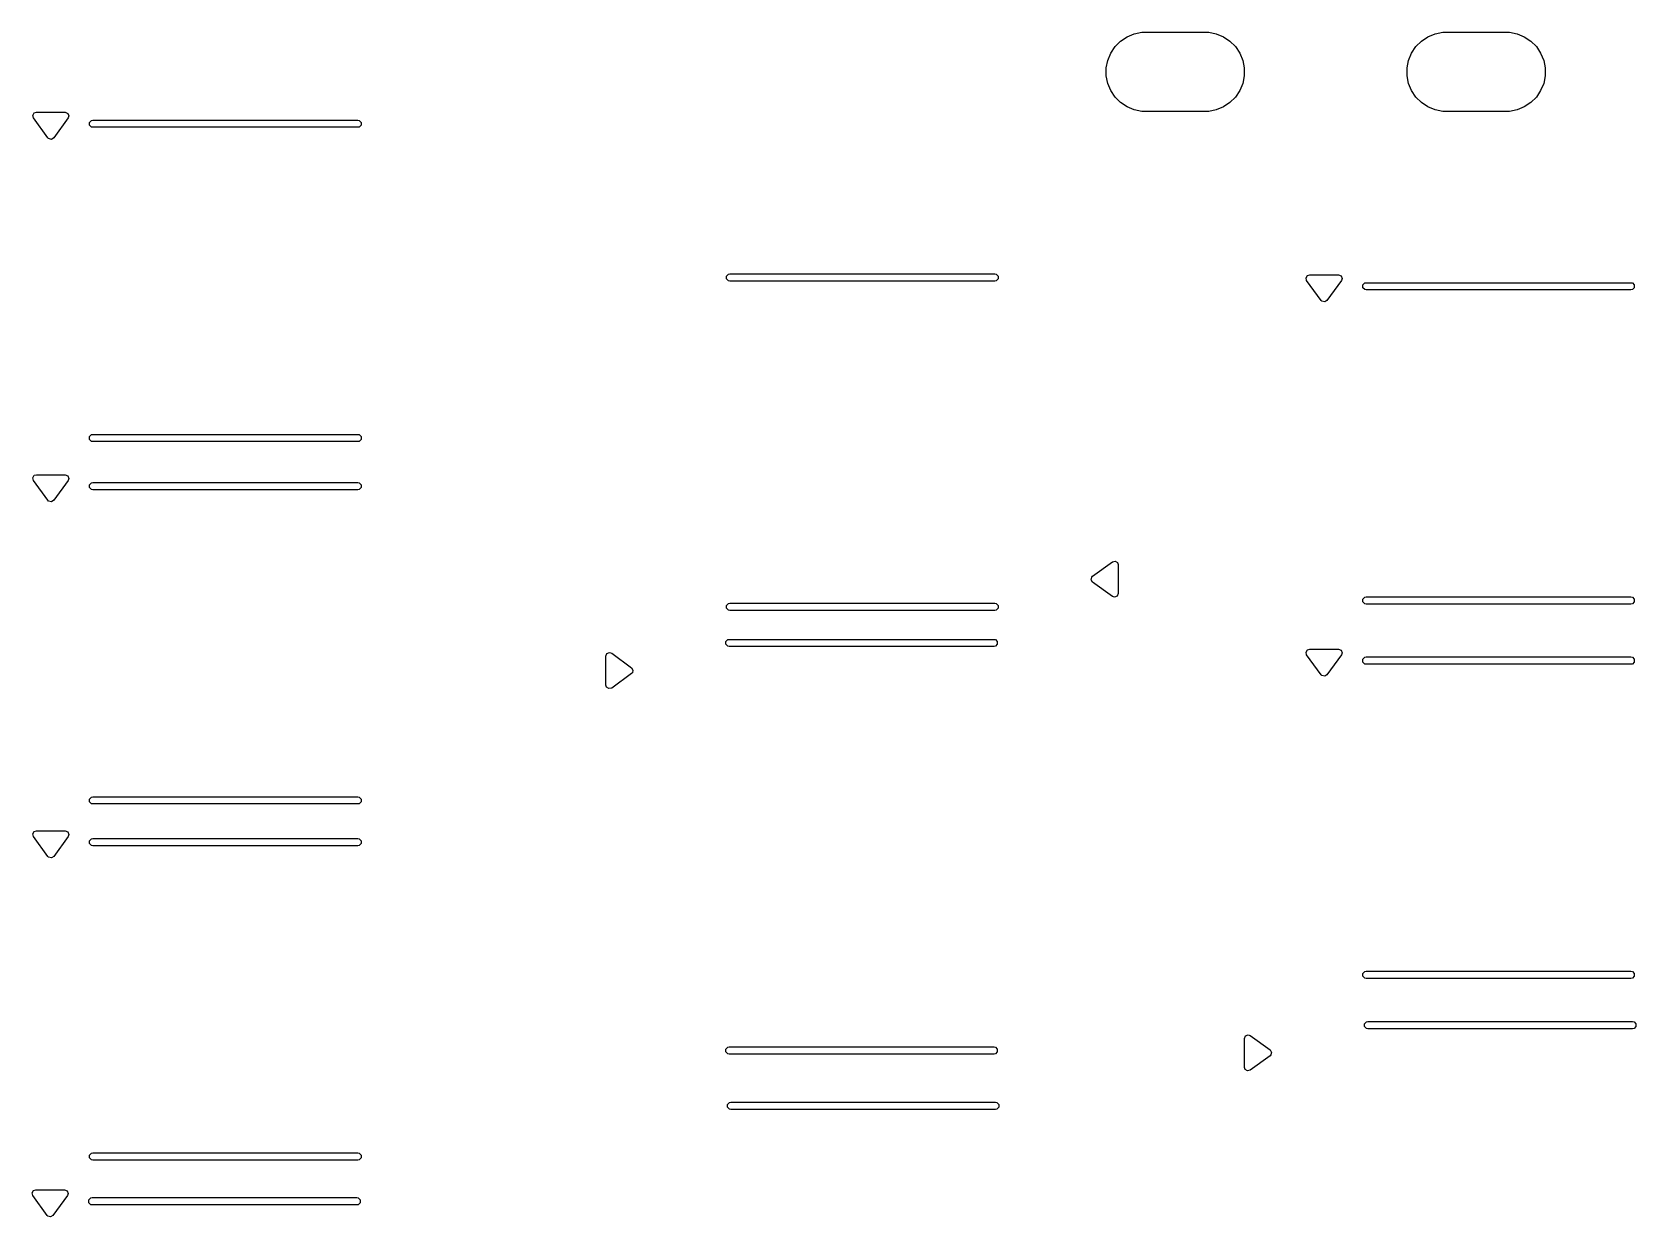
# Model space of a CAD drawing. Extents: x 0.11 to 3.93, y 0.1 to 4.17.
# Drawn here: x 1.024 to 2.073, y 1.12 to 1.895 of the extents above; entities that cross this region are included whole.
import ezdxf

# ---------------------------------------------------------------- set-up
doc = ezdxf.new("R2010")
doc.units = 0
doc.header["$MEASUREMENT"] = 0
doc.layers.add('BLACK', color=7, linetype='CONTINUOUS')

msp = doc.modelspace()

# ---------------------------------------------------------------- linework, layer by layer
at = {"layer": 'BLACK', "linetype": 'CONTINUOUS'}
for p, q in [((1.7323, 1.8855), (1.7359, 1.8891)), ((1.7359, 1.8891), (1.7401, 1.8919)), ((1.7401, 1.8919), (1.7448, 1.8939)), ((1.7448, 1.8939), (1.7498, 1.8949)), ((1.7498, 1.8949), (1.7524, 1.895)), ((1.7524, 1.895), (1.7909, 1.895)), ((1.7909, 1.895), (1.7935, 1.8949)), ((1.7935, 1.8949), (1.7985, 1.8939)), ((1.7985, 1.8939), (1.8032, 1.8919)), ((1.8032, 1.8919), (1.8074, 1.8891)), ((1.8074, 1.8891), (1.811, 1.8855)), ((1.9291, 1.8855), (1.9327, 1.8891)), ((1.9327, 1.8891), (1.937, 1.8919)), ((1.937, 1.8919), (1.9417, 1.8939)), ((1.9417, 1.8939), (1.9467, 1.8949)), ((1.9467, 1.8949), (1.9492, 1.895)), ((1.9492, 1.895), (1.9878, 1.895)), ((1.9878, 1.895), (1.9903, 1.8949)), ((1.9903, 1.8949), (1.9953, 1.8939)), ((1.9953, 1.8939), (2, 1.8919)), ((2, 1.8919), (2.0043, 1.8891)), ((2.0043, 1.8891), (2.0079, 1.8855)), ((1.7275, 1.8765), (1.7294, 1.8812)), ((1.7294, 1.8812), (1.7323, 1.8855)), ((1.811, 1.8855), (1.8139, 1.8812)), ((1.8139, 1.8812), (1.8158, 1.8765)), ((1.9243, 1.8765), (1.9263, 1.8812)), ((1.9263, 1.8812), (1.9291, 1.8855)), ((2.0079, 1.8855), (2.0107, 1.8812)), ((2.0107, 1.8812), (2.0127, 1.8765)), ((1.7265, 1.8715), (1.7275, 1.8765)), ((1.7265, 1.8664), (1.7265, 1.8715)), ((1.8158, 1.8765), (1.8168, 1.8715)), ((1.8168, 1.8715), (1.8168, 1.8664)), ((1.9234, 1.8715), (1.9243, 1.8765)), ((1.9234, 1.8664), (1.9234, 1.8715)), ((2.0127, 1.8765), (2.0137, 1.8715)), ((2.0137, 1.8715), (2.0137, 1.8664)), ((1.7275, 1.8614), (1.7265, 1.8664)), ((1.7294, 1.8567), (1.7275, 1.8614)), ((1.8158, 1.8614), (1.8139, 1.8567)), ((1.8168, 1.8664), (1.8158, 1.8614)), ((1.9243, 1.8614), (1.9234, 1.8664)), ((1.9263, 1.8567), (1.9243, 1.8614)), ((2.0127, 1.8614), (2.0107, 1.8567)), ((2.0137, 1.8664), (2.0127, 1.8614)), ((1.7323, 1.8525), (1.7294, 1.8567)), ((1.7359, 1.8489), (1.7323, 1.8525)), ((1.7401, 1.846), (1.7359, 1.8489)), ((1.8074, 1.8489), (1.8032, 1.846)), ((1.811, 1.8525), (1.8074, 1.8489)), ((1.8139, 1.8567), (1.811, 1.8525)), ((1.9291, 1.8525), (1.9263, 1.8567)), ((1.9327, 1.8489), (1.9291, 1.8525)), ((1.937, 1.846), (1.9327, 1.8489)), ((2.0043, 1.8489), (2, 1.846)), ((2.0079, 1.8525), (2.0043, 1.8489)), ((2.0107, 1.8567), (2.0079, 1.8525)), ((1.0241, 1.8405), (1.0251, 1.8421)), ((1.0246, 1.8388), (1.0241, 1.8405)), ((1.034, 1.8258), (1.0246, 1.8388)), ((1.0251, 1.8421), (1.0265, 1.8425)), ((1.0265, 1.8425), (1.0454, 1.8425)), ((1.0473, 1.8388), (1.0378, 1.8258)), ((1.0454, 1.8425), (1.047, 1.8418)), ((1.047, 1.8418), (1.0477, 1.8402)), ((1.0477, 1.8402), (1.0473, 1.8388)), ((1.0613, 1.8359), (1.0626, 1.8372)), ((1.0626, 1.8372), (1.0635, 1.8374)), ((1.0635, 1.8374), (1.1501, 1.8374)), ((1.1501, 1.8374), (1.2367, 1.8374)), ((1.2367, 1.8374), (1.2376, 1.8372)), ((1.2376, 1.8372), (1.2389, 1.8359)), ((1.7448, 1.8441), (1.7401, 1.846)), ((1.7498, 1.8431), (1.7448, 1.8441)), ((1.7524, 1.843), (1.7498, 1.8431)), ((1.7909, 1.843), (1.7524, 1.843)), ((1.7935, 1.8431), (1.7909, 1.843)), ((1.7985, 1.8441), (1.7935, 1.8431)), ((1.8032, 1.846), (1.7985, 1.8441)), ((1.9417, 1.8441), (1.937, 1.846)), ((1.9467, 1.8431), (1.9417, 1.8441)), ((1.9492, 1.843), (1.9467, 1.8431)), ((1.9878, 1.843), (1.9492, 1.843)), ((1.9903, 1.8431), (1.9878, 1.843)), ((1.9953, 1.8441), (1.9903, 1.8431)), ((2, 1.846), (1.9953, 1.8441)), ((1.0613, 1.8341), (1.0613, 1.8359)), ((1.0626, 1.8329), (1.0613, 1.8341)), ((1.0635, 1.8327), (1.0626, 1.8329)), ((1.1501, 1.8327), (1.0635, 1.8327)), ((1.2367, 1.8327), (1.1501, 1.8327)), ((1.2376, 1.8329), (1.2367, 1.8327)), ((1.2389, 1.8341), (1.2376, 1.8329)), ((1.2389, 1.8359), (1.2389, 1.8341)), ((1.0345, 1.8253), (1.034, 1.8258)), ((1.0363, 1.8248), (1.0345, 1.8253)), ((1.0378, 1.8258), (1.0363, 1.8248)), ((1.4781, 1.7354), (1.4794, 1.7366)), ((1.4781, 1.7335), (1.4781, 1.7354)), ((1.4794, 1.7323), (1.4781, 1.7335)), ((1.4794, 1.7366), (1.4803, 1.7368)), ((1.4803, 1.7321), (1.4794, 1.7323)), ((1.4803, 1.7368), (1.5669, 1.7368)), ((1.5669, 1.7321), (1.4803, 1.7321)), ((1.5669, 1.7368), (1.6535, 1.7368)), ((1.6535, 1.7321), (1.5669, 1.7321)), ((1.6535, 1.7368), (1.6544, 1.7366)), ((1.6544, 1.7323), (1.6535, 1.7321)), ((1.6544, 1.7366), (1.6557, 1.7354)), ((1.6557, 1.7335), (1.6544, 1.7323)), ((1.6557, 1.7354), (1.6557, 1.7335)), ((1.8572, 1.7342), (1.8582, 1.7358)), ((1.8576, 1.7325), (1.8572, 1.7342)), ((1.8671, 1.7195), (1.8576, 1.7325)), ((1.8582, 1.7358), (1.8596, 1.7362)), ((1.8596, 1.7362), (1.8784, 1.7362)), ((1.8804, 1.7325), (1.8709, 1.7195)), ((1.8784, 1.7362), (1.8801, 1.7355)), ((1.8801, 1.7355), (1.8808, 1.7339)), ((1.8808, 1.7339), (1.8804, 1.7325)), ((1.8944, 1.7296), (1.8957, 1.7309)), ((1.8944, 1.7278), (1.8944, 1.7296)), ((1.8957, 1.7266), (1.8944, 1.7278)), ((1.8957, 1.7309), (1.8966, 1.7311)), ((1.8966, 1.7264), (1.8957, 1.7266)), ((1.8966, 1.7311), (1.9832, 1.7311)), ((1.9832, 1.7264), (1.8966, 1.7264)), ((1.9832, 1.7311), (2.0698, 1.7311)), ((2.0698, 1.7264), (1.9832, 1.7264)), ((2.0698, 1.7311), (2.0707, 1.7309)), ((2.0707, 1.7266), (2.0698, 1.7264)), ((2.0707, 1.7309), (2.072, 1.7296)), ((2.072, 1.7278), (2.0707, 1.7266)), ((2.072, 1.7296), (2.072, 1.7278)), ((1.8676, 1.719), (1.8671, 1.7195)), ((1.8694, 1.7185), (1.8676, 1.719)), ((1.8709, 1.7195), (1.8694, 1.7185)), ((1.0613, 1.6304), (1.0626, 1.6317)), ((1.0613, 1.6286), (1.0613, 1.6304)), ((1.0626, 1.6273), (1.0613, 1.6286)), ((1.0626, 1.6317), (1.0635, 1.6319)), ((1.0635, 1.6272), (1.0626, 1.6273)), ((1.0635, 1.6319), (1.1501, 1.6319)), ((1.1501, 1.6272), (1.0635, 1.6272)), ((1.1501, 1.6319), (1.2367, 1.6319)), ((1.2367, 1.6272), (1.1501, 1.6272)), ((1.2367, 1.6319), (1.2376, 1.6317)), ((1.2376, 1.6273), (1.2367, 1.6272)), ((1.2376, 1.6317), (1.2389, 1.6304)), ((1.2389, 1.6286), (1.2376, 1.6273)), ((1.2389, 1.6304), (1.2389, 1.6286)), ((1.0241, 1.6035), (1.0251, 1.6051)), ((1.0246, 1.6018), (1.0241, 1.6035)), ((1.034, 1.5888), (1.0246, 1.6018)), ((1.0251, 1.6051), (1.0265, 1.6055)), ((1.0265, 1.6055), (1.0454, 1.6055)), ((1.0473, 1.6018), (1.0378, 1.5888)), ((1.0454, 1.6055), (1.047, 1.6048)), ((1.047, 1.6048), (1.0477, 1.6031)), ((1.0477, 1.6031), (1.0473, 1.6018)), ((1.0613, 1.5989), (1.0626, 1.6002)), ((1.0613, 1.5971), (1.0613, 1.5989)), ((1.0626, 1.5958), (1.0613, 1.5971)), ((1.0626, 1.6002), (1.0635, 1.6004)), ((1.0635, 1.5957), (1.0626, 1.5958)), ((1.0635, 1.6004), (1.1501, 1.6004)), ((1.1501, 1.5957), (1.0635, 1.5957)), ((1.1501, 1.6004), (1.2367, 1.6004)), ((1.2367, 1.5957), (1.1501, 1.5957)), ((1.2367, 1.6004), (1.2376, 1.6002)), ((1.2376, 1.5958), (1.2367, 1.5957)), ((1.2376, 1.6002), (1.2389, 1.5989)), ((1.2389, 1.5971), (1.2376, 1.5958)), ((1.2389, 1.5989), (1.2389, 1.5971)), ((1.0345, 1.5882), (1.034, 1.5888)), ((1.0363, 1.5878), (1.0345, 1.5882)), ((1.0378, 1.5888), (1.0363, 1.5878)), ((1.7175, 1.5391), (1.7305, 1.5486)), ((1.7305, 1.5486), (1.7323, 1.549)), ((1.7323, 1.549), (1.7338, 1.548)), ((1.7338, 1.548), (1.7343, 1.5467)), ((1.7343, 1.5467), (1.7343, 1.5278)), ((1.7166, 1.5368), (1.717, 1.5386)), ((1.7175, 1.5353), (1.7166, 1.5368)), ((1.717, 1.5386), (1.7175, 1.5391)), ((1.7305, 1.5258), (1.7175, 1.5353)), ((1.7319, 1.5254), (1.7305, 1.5258)), ((1.7336, 1.5261), (1.7319, 1.5254)), ((1.7343, 1.5278), (1.7336, 1.5261)), ((1.8944, 1.5241), (1.8957, 1.5254)), ((1.8944, 1.5223), (1.8944, 1.5241)), ((1.8957, 1.521), (1.8944, 1.5223)), ((1.8957, 1.5254), (1.8966, 1.5256)), ((1.8966, 1.5256), (1.9832, 1.5256)), ((1.9832, 1.5256), (2.0698, 1.5256)), ((2.0698, 1.5256), (2.0707, 1.5254)), ((2.0707, 1.5254), (2.072, 1.5241)), ((2.072, 1.5223), (2.0707, 1.521)), ((2.072, 1.5241), (2.072, 1.5223)), ((1.4781, 1.52), (1.4794, 1.5213)), ((1.4781, 1.5182), (1.4781, 1.52)), ((1.4794, 1.5169), (1.4781, 1.5182)), ((1.4794, 1.5213), (1.4803, 1.5215)), ((1.4803, 1.5167), (1.4794, 1.5169)), ((1.4803, 1.5215), (1.5669, 1.5215)), ((1.5669, 1.5167), (1.4803, 1.5167)), ((1.5669, 1.5215), (1.6535, 1.5215)), ((1.6535, 1.5167), (1.5669, 1.5167)), ((1.6535, 1.5215), (1.6544, 1.5213)), ((1.6544, 1.5169), (1.6535, 1.5167)), ((1.6544, 1.5213), (1.6557, 1.52)), ((1.6557, 1.5182), (1.6544, 1.5169)), ((1.6557, 1.52), (1.6557, 1.5182)), ((1.8966, 1.5209), (1.8957, 1.521)), ((1.9832, 1.5209), (1.8966, 1.5209)), ((2.0698, 1.5209), (1.9832, 1.5209)), ((2.0707, 1.521), (2.0698, 1.5209)), ((1.4776, 1.4964), (1.4789, 1.4977)), ((1.4776, 1.4946), (1.4776, 1.4964)), ((1.4789, 1.4933), (1.4776, 1.4946)), ((1.4789, 1.4977), (1.4798, 1.4978)), ((1.4798, 1.4931), (1.4789, 1.4933)), ((1.4798, 1.4978), (1.5664, 1.4978)), ((1.5664, 1.4931), (1.4798, 1.4931)), ((1.5664, 1.4978), (1.6531, 1.4978)), ((1.6531, 1.4931), (1.5664, 1.4931)), ((1.6531, 1.4978), (1.654, 1.4977)), ((1.654, 1.4933), (1.6531, 1.4931)), ((1.654, 1.4977), (1.6552, 1.4964)), ((1.6552, 1.4946), (1.654, 1.4933)), ((1.6552, 1.4964), (1.6552, 1.4946)), ((1.8572, 1.4894), (1.8582, 1.491)), ((1.8582, 1.491), (1.8596, 1.4914)), ((1.8596, 1.4914), (1.8784, 1.4914)), ((1.8784, 1.4914), (1.8801, 1.4907)), ((1.8801, 1.4907), (1.8808, 1.489)), ((1.3991, 1.4868), (1.3998, 1.4885)), ((1.3991, 1.4679), (1.3991, 1.4868)), ((1.3998, 1.4885), (1.4015, 1.4892)), ((1.4015, 1.4892), (1.4029, 1.4887)), ((1.4029, 1.4887), (1.4159, 1.4793)), ((1.8576, 1.4877), (1.8572, 1.4894)), ((1.8671, 1.4747), (1.8576, 1.4877)), ((1.8804, 1.4877), (1.8709, 1.4747)), ((1.8808, 1.489), (1.8804, 1.4877)), ((1.8944, 1.4848), (1.8957, 1.4861)), ((1.8944, 1.483), (1.8944, 1.4848)), ((1.8957, 1.4817), (1.8944, 1.483)), ((1.8957, 1.4861), (1.8966, 1.4863)), ((1.8966, 1.4816), (1.8957, 1.4817)), ((1.8966, 1.4863), (1.9832, 1.4863)), ((1.9832, 1.4816), (1.8966, 1.4816)), ((1.9832, 1.4863), (2.0698, 1.4863)), ((2.0698, 1.4816), (1.9832, 1.4816)), ((2.0698, 1.4863), (2.0707, 1.4861)), ((2.0707, 1.4817), (2.0698, 1.4816)), ((2.0707, 1.4861), (2.072, 1.4848)), ((2.072, 1.483), (2.0707, 1.4817)), ((2.072, 1.4848), (2.072, 1.483)), ((1.4159, 1.4755), (1.4029, 1.466)), ((1.4159, 1.4793), (1.4168, 1.4777)), ((1.4164, 1.476), (1.4159, 1.4755)), ((1.4168, 1.4777), (1.4164, 1.476)), ((1.8676, 1.4741), (1.8671, 1.4747)), ((1.8694, 1.4737), (1.8676, 1.4741)), ((1.8709, 1.4747), (1.8694, 1.4737)), ((1.3996, 1.4665), (1.3991, 1.4679)), ((1.4011, 1.4656), (1.3996, 1.4665)), ((1.4029, 1.466), (1.4011, 1.4656)), ((1.0613, 1.3934), (1.0626, 1.3947)), ((1.0613, 1.3916), (1.0613, 1.3934)), ((1.0626, 1.3903), (1.0613, 1.3916)), ((1.0626, 1.3947), (1.0635, 1.3949)), ((1.0635, 1.3902), (1.0626, 1.3903)), ((1.0635, 1.3949), (1.1501, 1.3949)), ((1.1501, 1.3902), (1.0635, 1.3902)), ((1.1501, 1.3949), (1.2367, 1.3949)), ((1.2367, 1.3902), (1.1501, 1.3902)), ((1.2367, 1.3949), (1.2376, 1.3947)), ((1.2376, 1.3903), (1.2367, 1.3902)), ((1.2376, 1.3947), (1.2389, 1.3934)), ((1.2389, 1.3916), (1.2376, 1.3903)), ((1.2389, 1.3934), (1.2389, 1.3916)), ((1.0241, 1.3706), (1.0251, 1.3722)), ((1.0246, 1.3689), (1.0241, 1.3706)), ((1.034, 1.3559), (1.0246, 1.3689)), ((1.0251, 1.3722), (1.0265, 1.3726)), ((1.0265, 1.3726), (1.0454, 1.3726)), ((1.0473, 1.3689), (1.0378, 1.3559)), ((1.0454, 1.3726), (1.047, 1.3719)), ((1.047, 1.3719), (1.0477, 1.3703)), ((1.0477, 1.3703), (1.0473, 1.3689)), ((1.0613, 1.3661), (1.0626, 1.3673)), ((1.0613, 1.3643), (1.0613, 1.3661)), ((1.0626, 1.363), (1.0613, 1.3643)), ((1.0626, 1.3673), (1.0635, 1.3675)), ((1.0635, 1.3675), (1.1501, 1.3675)), ((1.1501, 1.3675), (1.2367, 1.3675)), ((1.2367, 1.3675), (1.2376, 1.3673)), ((1.2376, 1.3673), (1.2389, 1.3661)), ((1.2389, 1.3643), (1.2376, 1.363)), ((1.2389, 1.3661), (1.2389, 1.3643)), ((1.0345, 1.3554), (1.034, 1.3559)), ((1.0363, 1.355), (1.0345, 1.3554)), ((1.0378, 1.3559), (1.0363, 1.355)), ((1.0635, 1.3628), (1.0626, 1.363)), ((1.1501, 1.3628), (1.0635, 1.3628)), ((1.2367, 1.3628), (1.1501, 1.3628)), ((1.2376, 1.363), (1.2367, 1.3628)), ((1.8944, 1.2793), (1.8957, 1.2806)), ((1.8957, 1.2806), (1.8966, 1.2808)), ((1.8966, 1.2808), (1.9832, 1.2808)), ((1.9832, 1.2808), (2.0698, 1.2808)), ((2.0698, 1.2808), (2.0707, 1.2806)), ((2.0707, 1.2806), (2.072, 1.2793)), ((1.8944, 1.2775), (1.8944, 1.2793)), ((1.8957, 1.2762), (1.8944, 1.2775)), ((1.8966, 1.2761), (1.8957, 1.2762)), ((1.9832, 1.2761), (1.8966, 1.2761)), ((2.0698, 1.2761), (1.9832, 1.2761)), ((2.0707, 1.2762), (2.0698, 1.2761)), ((2.072, 1.2775), (2.0707, 1.2762)), ((2.072, 1.2793), (2.072, 1.2775)), ((1.8169, 1.2368), (1.8176, 1.2385)), ((1.8176, 1.2385), (1.8193, 1.2392)), ((1.8193, 1.2392), (1.8207, 1.2387)), ((1.8207, 1.2387), (1.8337, 1.2293)), ((1.8955, 1.2464), (1.8967, 1.2477)), ((1.8955, 1.2446), (1.8955, 1.2464)), ((1.8967, 1.2433), (1.8955, 1.2446)), ((1.8967, 1.2477), (1.8976, 1.2478)), ((1.8976, 1.2431), (1.8967, 1.2433)), ((1.8976, 1.2478), (1.9843, 1.2478)), ((1.9843, 1.2431), (1.8976, 1.2431)), ((1.9843, 1.2478), (2.0709, 1.2478)), ((2.0709, 1.2431), (1.9843, 1.2431)), ((2.0709, 1.2478), (2.0718, 1.2477)), ((2.0718, 1.2433), (2.0709, 1.2431)), ((2.0718, 1.2477), (2.073, 1.2464)), ((2.073, 1.2446), (2.0718, 1.2433)), ((2.073, 1.2464), (2.073, 1.2446)), ((1.4776, 1.2298), (1.4789, 1.2311)), ((1.4776, 1.228), (1.4776, 1.2298)), ((1.4789, 1.2268), (1.4776, 1.228)), ((1.4789, 1.2311), (1.4798, 1.2313)), ((1.4798, 1.2313), (1.5664, 1.2313)), ((1.5664, 1.2313), (1.6531, 1.2313)), ((1.6531, 1.2313), (1.654, 1.2311)), ((1.654, 1.2311), (1.6552, 1.2298)), ((1.6552, 1.228), (1.654, 1.2268)), ((1.6552, 1.2298), (1.6552, 1.228)), ((1.8169, 1.2179), (1.8169, 1.2368)), ((1.8337, 1.2293), (1.8346, 1.2277)), ((1.4798, 1.2266), (1.4789, 1.2268)), ((1.5664, 1.2266), (1.4798, 1.2266)), ((1.6531, 1.2266), (1.5664, 1.2266)), ((1.654, 1.2268), (1.6531, 1.2266)), ((1.8174, 1.2165), (1.8169, 1.2179)), ((1.8337, 1.2255), (1.8207, 1.216)), ((1.8342, 1.226), (1.8337, 1.2255)), ((1.8346, 1.2277), (1.8342, 1.226)), ((1.8189, 1.2156), (1.8174, 1.2165)), ((1.8207, 1.216), (1.8189, 1.2156)), ((1.4786, 1.1936), (1.4799, 1.1949)), ((1.4786, 1.1918), (1.4786, 1.1936)), ((1.4799, 1.1905), (1.4786, 1.1918)), ((1.4799, 1.1949), (1.4808, 1.1951)), ((1.4808, 1.1904), (1.4799, 1.1905)), ((1.4808, 1.1951), (1.5674, 1.1951)), ((1.5674, 1.1904), (1.4808, 1.1904)), ((1.5674, 1.1951), (1.654, 1.1951)), ((1.654, 1.1904), (1.5674, 1.1904)), ((1.654, 1.1951), (1.6549, 1.1949)), ((1.6549, 1.1905), (1.654, 1.1904)), ((1.6549, 1.1949), (1.6562, 1.1936)), ((1.6562, 1.1918), (1.6549, 1.1905)), ((1.6562, 1.1936), (1.6562, 1.1918)), ((1.0613, 1.1605), (1.0626, 1.1618)), ((1.0613, 1.1587), (1.0613, 1.1605)), ((1.0626, 1.1575), (1.0613, 1.1587)), ((1.0626, 1.1618), (1.0635, 1.162)), ((1.0635, 1.1573), (1.0626, 1.1575)), ((1.0635, 1.162), (1.1501, 1.162)), ((1.1501, 1.1573), (1.0635, 1.1573)), ((1.1501, 1.162), (1.2367, 1.162)), ((1.2367, 1.1573), (1.1501, 1.1573)), ((1.2367, 1.162), (1.2376, 1.1618)), ((1.2376, 1.1575), (1.2367, 1.1573)), ((1.2376, 1.1618), (1.2389, 1.1605)), ((1.2389, 1.1587), (1.2376, 1.1575)), ((1.2389, 1.1605), (1.2389, 1.1587)), ((1.0237, 1.1358), (1.0246, 1.1373)), ((1.0241, 1.134), (1.0237, 1.1358)), ((1.0335, 1.1211), (1.0241, 1.134)), ((1.0246, 1.1373), (1.026, 1.1378)), ((1.026, 1.1378), (1.0449, 1.1378)), ((1.0468, 1.134), (1.0373, 1.1211)), ((1.0449, 1.1378), (1.0466, 1.1371)), ((1.0466, 1.1371), (1.0472, 1.1354)), ((1.0472, 1.1354), (1.0468, 1.134)), ((1.0608, 1.1312), (1.0621, 1.1325)), ((1.0608, 1.1294), (1.0608, 1.1312)), ((1.0621, 1.1281), (1.0608, 1.1294)), ((1.0621, 1.1325), (1.063, 1.1327)), ((1.063, 1.128), (1.0621, 1.1281)), ((1.063, 1.1327), (1.1496, 1.1327)), ((1.1496, 1.128), (1.063, 1.128)), ((1.1496, 1.1327), (1.2362, 1.1327)), ((1.2362, 1.128), (1.1496, 1.128)), ((1.2362, 1.1327), (1.2371, 1.1325)), ((1.2371, 1.1281), (1.2362, 1.128)), ((1.2371, 1.1325), (1.2384, 1.1312)), ((1.2384, 1.1294), (1.2371, 1.1281)), ((1.2384, 1.1312), (1.2384, 1.1294)), ((1.034, 1.1205), (1.0335, 1.1211)), ((1.0358, 1.1201), (1.034, 1.1205)), ((1.0373, 1.1211), (1.0358, 1.1201))]:
    msp.add_line(p, q, dxfattribs=at)

doc.saveas('drawing.dxf')
